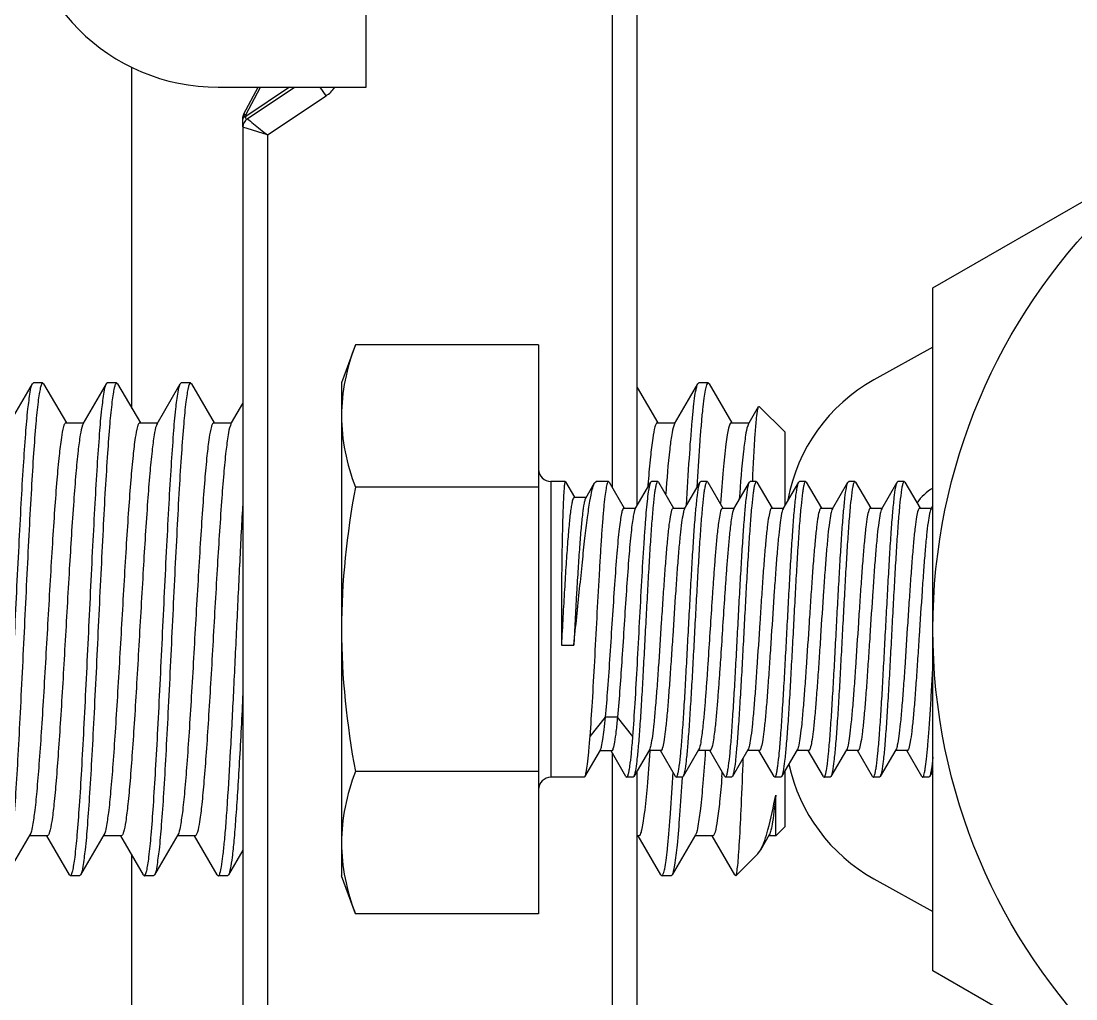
# Model space of a CAD drawing. Extents: x 1382187 to 1725648, y 860327 to 1571294.
# Drawn here: x 1535591.6 to 1535766.6, y 1227791.7 to 1227953.9 of the extents above; entities that cross this region are included whole.
import ezdxf

# ---------------------------------------------------------------- set-up
doc = ezdxf.new("R2010")
doc.units = 0
doc.header["$LTSCALE"] = 1000
doc.header["$MEASUREMENT"] = 0

msp = doc.modelspace()

# ---------------------------------------------------------------- linework, layer by layer
for p, q in [((1535689.75, 1227876.48), (1535689.75, 1227996.12)), ((1535693.84, 1227873.55), (1535693.84, 1227992.04)), ((1535742.91, 1227909.67), (1535841.04, 1227966.33)), ((1535648.87, 1227942.97), (1535648.87, 1227963.41)), ((1535610.02, 1227889.65), (1535610.02, 1227946.28)), ((1535624.33, 1227942.97), (1535648.87, 1227942.97)), ((1535628.57, 1227938.57), (1535630.93, 1227942.97)), ((1535636.18, 1227942.97), (1535628.89, 1227938.11)), ((1535628.89, 1227938.4), (1535631.34, 1227942.97)), ((1535629.15, 1227937.73), (1535637.01, 1227942.97)), ((1535642.23, 1227941.54), (1535641.27, 1227942.97)), ((1535632.51, 1227935.06), (1535642.23, 1227941.54)), ((1535628.57, 1227938.57), (1535628.89, 1227938.4)), ((1535628.42, 1227936.39), (1535628.42, 1227937.99)), ((1535628.42, 1227936.5), (1535628.42, 1227936.83)), ((1535628.68, 1227938.31), (1535628.85, 1227938.38)), ((1535628.89, 1227938.4), (1535628.89, 1227938.11)), ((1535628.42, 1227936.37), (1535628.42, 1227768.35)), ((1535632.51, 1227935.06), (1535628.42, 1227936.37)), ((1535632.51, 1227935.06), (1535632.51, 1227770.98)), ((1535742.91, 1227796.36), (1535742.91, 1227909.67)), ((1535647.08, 1227900.23), (1535644.78, 1227893.9)), ((1535677.49, 1227900.23), (1535647.08, 1227900.23)), ((1535677.49, 1227900.23), (1535677.49, 1227805.8)), ((1535742.91, 1227899.83), (1535733.12, 1227894.41)), ((1535589.65, 1227887.12), (1535593.51, 1227893.77)), ((1535593.51, 1227893.77), (1535593.67, 1227893.9)), ((1535595.2, 1227893.9), (1535593.67, 1227893.9)), ((1535595.2, 1227893.9), (1535593.67, 1227893.9)), ((1535595.2, 1227893.9), (1535595.18, 1227893.9)), ((1535595.36, 1227893.77), (1535595.2, 1227893.9)), ((1535595.36, 1227893.77), (1535599.14, 1227887.28)), ((1535601.92, 1227887.12), (1535605.77, 1227893.77)), ((1535605.77, 1227893.77), (1535605.93, 1227893.9)), ((1535607.47, 1227893.9), (1535605.93, 1227893.9)), ((1535607.47, 1227893.9), (1535605.93, 1227893.9)), ((1535607.47, 1227893.9), (1535607.45, 1227893.9)), ((1535607.63, 1227893.77), (1535607.47, 1227893.9)), ((1535607.63, 1227893.77), (1535611.41, 1227887.28)), ((1535614.18, 1227887.12), (1535618.04, 1227893.77)), ((1535618.04, 1227893.77), (1535618.2, 1227893.9)), ((1535619.74, 1227893.9), (1535618.2, 1227893.9)), ((1535619.74, 1227893.9), (1535618.2, 1227893.9)), ((1535619.74, 1227893.9), (1535619.71, 1227893.9)), ((1535619.9, 1227893.77), (1535619.74, 1227893.9)), ((1535619.9, 1227893.77), (1535623.67, 1227887.28)), ((1535644.78, 1227893.9), (1535644.78, 1227812.13)), ((1535693.84, 1227893.17), (1535697.27, 1227887.28)), ((1535700.05, 1227887.12), (1535703.9, 1227893.77)), ((1535703.9, 1227893.77), (1535704.06, 1227893.9)), ((1535705.6, 1227893.9), (1535704.06, 1227893.9)), ((1535705.6, 1227893.9), (1535704.06, 1227893.9)), ((1535705.6, 1227893.9), (1535705.58, 1227893.9)), ((1535705.76, 1227893.77), (1535705.6, 1227893.9)), ((1535705.76, 1227893.77), (1535709.54, 1227887.28)), ((1535626.55, 1227887.28), (1535628.42, 1227890.52)), ((1535712.41, 1227887.28), (1535713.97, 1227889.98)), ((1535713.97, 1227889.98), (1535714.09, 1227890.02)), ((1535718.38, 1227885.73), (1535714.09, 1227890.02)), ((1535599.04, 1227887.28), (1535602.01, 1227887.28)), ((1535601.92, 1227887.12), (1535601.81, 1227886.88)), ((1535611.31, 1227887.28), (1535614.28, 1227887.28)), ((1535614.18, 1227887.12), (1535614.07, 1227886.87)), ((1535623.58, 1227887.28), (1535626.55, 1227887.28)), ((1535626.45, 1227887.12), (1535626.34, 1227886.86)), ((1535626.45, 1227887.12), (1535626.55, 1227887.28)), ((1535697.17, 1227887.28), (1535700.14, 1227887.28)), ((1535709.44, 1227887.28), (1535712.41, 1227887.28)), ((1535712.31, 1227887.12), (1535712.41, 1227887.28)), ((1535718.38, 1227873.55), (1535718.38, 1227885.73)), ((1535679.53, 1227877.55), (1535679.53, 1227828.48)), ((1535681.92, 1227877.55), (1535679.53, 1227877.55)), ((1535681.92, 1227877.55), (1535679.53, 1227877.55)), ((1535681.95, 1227877.52), (1535681.92, 1227877.55)), ((1535681.95, 1227877.52), (1535683.46, 1227874.93)), ((1535685.3, 1227874.81), (1535686.77, 1227877.32)), ((1535686.77, 1227877.32), (1535687.02, 1227877.55)), ((1535689.07, 1227877.55), (1535687.02, 1227877.55)), ((1535689.07, 1227877.55), (1535687.02, 1227877.55)), ((1535689.19, 1227877.45), (1535689.07, 1227877.55)), ((1535689.19, 1227877.45), (1535691.7, 1227873.13)), ((1535693.53, 1227873.01), (1535696.1, 1227877.45)), ((1535696.1, 1227877.45), (1535696.22, 1227877.55)), ((1535697.25, 1227877.55), (1535696.22, 1227877.55)), ((1535697.25, 1227877.55), (1535696.22, 1227877.55)), ((1535697.37, 1227877.45), (1535697.25, 1227877.55)), ((1535697.37, 1227877.45), (1535699.88, 1227873.13)), ((1535701.71, 1227873.01), (1535704.28, 1227877.45)), ((1535703.79, 1227877.48), (1535703.73, 1227876.55)), ((1535703.79, 1227877.52), (1535703.79, 1227877.48)), ((1535704.28, 1227877.45), (1535704.4, 1227877.55)), ((1535705.42, 1227877.55), (1535704.4, 1227877.55)), ((1535705.42, 1227877.55), (1535704.4, 1227877.55)), ((1535705.54, 1227877.45), (1535705.42, 1227877.55)), ((1535705.54, 1227877.45), (1535708.06, 1227873.13)), ((1535709.88, 1227873.01), (1535712.46, 1227877.45)), ((1535712.46, 1227877.45), (1535712.58, 1227877.55)), ((1535713.6, 1227877.55), (1535712.58, 1227877.55)), ((1535713.6, 1227877.55), (1535712.58, 1227877.55)), ((1535713.01, 1227877.63), (1535713.01, 1227877.68)), ((1535713.72, 1227877.45), (1535713.6, 1227877.55)), ((1535713.72, 1227877.45), (1535716.23, 1227873.13)), ((1535718.06, 1227873.01), (1535720.64, 1227877.45)), ((1535720.64, 1227877.45), (1535720.76, 1227877.55)), ((1535721.78, 1227877.55), (1535720.76, 1227877.55)), ((1535721.78, 1227877.55), (1535720.76, 1227877.55)), ((1535721.9, 1227877.45), (1535721.78, 1227877.55)), ((1535721.9, 1227877.45), (1535724.41, 1227873.13)), ((1535726.24, 1227873.01), (1535728.81, 1227877.45)), ((1535728.81, 1227877.45), (1535728.93, 1227877.55)), ((1535729.96, 1227877.55), (1535728.93, 1227877.55)), ((1535729.96, 1227877.55), (1535728.93, 1227877.55)), ((1535730.08, 1227877.45), (1535729.96, 1227877.55)), ((1535730.08, 1227877.45), (1535732.59, 1227873.13)), ((1535734.42, 1227873.01), (1535736.99, 1227877.45)), ((1535736.99, 1227877.45), (1535737.11, 1227877.55)), ((1535738.13, 1227877.55), (1535737.11, 1227877.55)), ((1535738.13, 1227877.55), (1535737.11, 1227877.55)), ((1535738.25, 1227877.45), (1535738.13, 1227877.55)), ((1535738.25, 1227877.45), (1535740.77, 1227873.13)), ((1535677.49, 1227876.62), (1535647.08, 1227876.62)), ((1535683.39, 1227874.93), (1535685.37, 1227874.93)), ((1535691.63, 1227873.13), (1535693.6, 1227873.13)), ((1535699.81, 1227873.13), (1535701.78, 1227873.13)), ((1535707.98, 1227873.13), (1535709.96, 1227873.13)), ((1535716.16, 1227873.13), (1535718.13, 1227873.13)), ((1535724.34, 1227873.13), (1535726.31, 1227873.13)), ((1535732.52, 1227873.13), (1535734.49, 1227873.13)), ((1535740.69, 1227873.13), (1535742.67, 1227873.13)), ((1535742.59, 1227873.01), (1535742.91, 1227873.55)), ((1535681.27, 1227850.42), (1535683.31, 1227850.42)), ((1535688.53, 1227838.44), (1535685.97, 1227835.24)), ((1535690.57, 1227838.44), (1535688.53, 1227838.44)), ((1535693.12, 1227835.24), (1535690.57, 1227838.44)), ((1535687.68, 1227832.97), (1535685.12, 1227828.57)), ((1535689.57, 1227832.84), (1535687.6, 1227832.84)), ((1535691.96, 1227828.6), (1535689.5, 1227832.84)), ((1535689.75, 1227754.89), (1535689.75, 1227832.4)), ((1535695.86, 1227833.02), (1535693.28, 1227828.59)), ((1535697.76, 1227832.9), (1535695.79, 1227832.9)), ((1535695.95, 1227832.93), (1535695.94, 1227832.79)), ((1535700.19, 1227828.59), (1535697.69, 1227832.9)), ((1535704.04, 1227833.02), (1535701.45, 1227828.59)), ((1535705.94, 1227832.9), (1535703.97, 1227832.9)), ((1535708.37, 1227828.59), (1535705.87, 1227832.9)), ((1535712.22, 1227833.02), (1535709.63, 1227828.59)), ((1535714.12, 1227832.9), (1535712.15, 1227832.9)), ((1535716.55, 1227828.59), (1535714.04, 1227832.9)), ((1535720.4, 1227833.02), (1535717.81, 1227828.59)), ((1535722.29, 1227832.9), (1535720.32, 1227832.9)), ((1535724.73, 1227828.59), (1535722.22, 1227832.9)), ((1535728.57, 1227833.02), (1535725.99, 1227828.59)), ((1535730.47, 1227832.9), (1535728.5, 1227832.9)), ((1535732.9, 1227828.59), (1535730.4, 1227832.9)), ((1535736.75, 1227833.02), (1535734.16, 1227828.59)), ((1535738.65, 1227832.9), (1535736.68, 1227832.9)), ((1535741.08, 1227828.59), (1535738.58, 1227832.9)), ((1535677.49, 1227829.41), (1535647.08, 1227829.41)), ((1535685.02, 1227828.48), (1535679.53, 1227828.48)), ((1535685.02, 1227828.48), (1535679.53, 1227828.48)), ((1535685.12, 1227828.57), (1535685.02, 1227828.48)), ((1535691.96, 1227828.6), (1535692.1, 1227828.48)), ((1535693.16, 1227828.48), (1535692.1, 1227828.48)), ((1535693.16, 1227828.48), (1535692.1, 1227828.48)), ((1535693.28, 1227828.59), (1535693.16, 1227828.48)), ((1535693.84, 1227714), (1535693.84, 1227829.56)), ((1535699.74, 1227828.42), (1535699.75, 1227828.6)), ((1535699.75, 1227828.6), (1535699.79, 1227829.24)), ((1535700.19, 1227828.59), (1535700.31, 1227828.48)), ((1535701.34, 1227828.48), (1535700.31, 1227828.48)), ((1535701.34, 1227828.48), (1535700.31, 1227828.48)), ((1535701.45, 1227828.59), (1535701.34, 1227828.48)), ((1535708.37, 1227828.59), (1535708.49, 1227828.48)), ((1535709.51, 1227828.48), (1535708.49, 1227828.48)), ((1535709.51, 1227828.48), (1535708.49, 1227828.48)), ((1535709.63, 1227828.59), (1535709.51, 1227828.48)), ((1535716.55, 1227828.59), (1535716.67, 1227828.48)), ((1535717.69, 1227828.48), (1535716.67, 1227828.48)), ((1535717.69, 1227828.48), (1535716.67, 1227828.48)), ((1535717.81, 1227828.59), (1535717.69, 1227828.48)), ((1535718.38, 1227820.31), (1535718.38, 1227829.56)), ((1535724.73, 1227828.59), (1535724.82, 1227828.49)), ((1535724.82, 1227828.49), (1535724.84, 1227828.48)), ((1535725.87, 1227828.48), (1535724.84, 1227828.48)), ((1535725.87, 1227828.48), (1535724.84, 1227828.48)), ((1535725.99, 1227828.59), (1535725.87, 1227828.48)), ((1535732.9, 1227828.59), (1535733.02, 1227828.48)), ((1535734.05, 1227828.48), (1535733.02, 1227828.48)), ((1535734.05, 1227828.48), (1535733.02, 1227828.48)), ((1535734.16, 1227828.59), (1535734.05, 1227828.48)), ((1535741.08, 1227828.59), (1535741.2, 1227828.48)), ((1535742.22, 1227828.48), (1535741.2, 1227828.48)), ((1535742.22, 1227828.48), (1535741.2, 1227828.48)), ((1535742.34, 1227828.59), (1535742.22, 1227828.48)), ((1535742.91, 1227829.56), (1535742.34, 1227828.59)), ((1535716.82, 1227818.75), (1535716.82, 1227825.53)), ((1535718.38, 1227820.31), (1535716.82, 1227818.75)), ((1535593.1, 1227818.92), (1535589.23, 1227812.27)), ((1535595.98, 1227818.75), (1535593.01, 1227818.75)), ((1535599.64, 1227812.27), (1535595.88, 1227818.75)), ((1535605.37, 1227818.92), (1535601.5, 1227812.27)), ((1535608.24, 1227818.75), (1535605.27, 1227818.75)), ((1535611.91, 1227812.27), (1535608.15, 1227818.75)), ((1535617.63, 1227818.92), (1535613.76, 1227812.27)), ((1535620.51, 1227818.75), (1535617.54, 1227818.75)), ((1535624.17, 1227812.27), (1535620.41, 1227818.75)), ((1535694.11, 1227818.75), (1535693.84, 1227818.75)), ((1535697.77, 1227812.27), (1535694.01, 1227818.75)), ((1535703.5, 1227818.92), (1535699.63, 1227812.27)), ((1535706.37, 1227818.75), (1535703.4, 1227818.75)), ((1535710.04, 1227812.27), (1535706.28, 1227818.75)), ((1535715.76, 1227818.92), (1535714.28, 1227816.36)), ((1535716.82, 1227818.75), (1535715.67, 1227818.75)), ((1535628.42, 1227816.38), (1535626.03, 1227812.27)), ((1535713.85, 1227815.78), (1535714.28, 1227816.36)), ((1535610.02, 1227759.75), (1535610.02, 1227815.52)), ((1535713.85, 1227815.78), (1535710.2, 1227812.13)), ((1535599.64, 1227812.27), (1535599.8, 1227812.13)), ((1535601.34, 1227812.13), (1535599.8, 1227812.13)), ((1535601.34, 1227812.13), (1535599.8, 1227812.13)), ((1535599.8, 1227812.13), (1535599.82, 1227812.13)), ((1535601.5, 1227812.27), (1535601.34, 1227812.13)), ((1535611.91, 1227812.27), (1535612.07, 1227812.13)), ((1535613.6, 1227812.13), (1535612.07, 1227812.13)), ((1535613.6, 1227812.13), (1535612.07, 1227812.13)), ((1535612.07, 1227812.13), (1535612.09, 1227812.13)), ((1535613.76, 1227812.27), (1535613.6, 1227812.13)), ((1535624.17, 1227812.27), (1535624.33, 1227812.13)), ((1535625.87, 1227812.13), (1535624.33, 1227812.13)), ((1535625.87, 1227812.13), (1535624.33, 1227812.13)), ((1535624.33, 1227812.13), (1535624.36, 1227812.13)), ((1535626.03, 1227812.27), (1535625.87, 1227812.13)), ((1535647.08, 1227805.8), (1535644.78, 1227812.13)), ((1535697.77, 1227812.27), (1535697.93, 1227812.13)), ((1535699.47, 1227812.13), (1535697.93, 1227812.13)), ((1535699.47, 1227812.13), (1535697.93, 1227812.13)), ((1535697.93, 1227812.13), (1535697.95, 1227812.13)), ((1535699.63, 1227812.27), (1535699.47, 1227812.13)), ((1535710.04, 1227812.27), (1535710.2, 1227812.13)), ((1535710.2, 1227812.13), (1535710.22, 1227812.16)), ((1535733.12, 1227811.63), (1535742.91, 1227806.2)), ((1535677.49, 1227805.8), (1535647.08, 1227805.8)), ((1535841.04, 1227739.71), (1535742.91, 1227796.36))]:
    msp.add_line(p, q)
msp.add_circle((1535841.04, 1227853.02), 98.13)
for centre, radius, start, end in [((1535624.33, 1227975.68), 32.71, 180, 270), ((1535639.05, 1227946.3), 5.72, 303.6901, 324.1234), ((1535629.65, 1227937.99), 1.23, 151.8161, 180), ((1535630.06, 1227936.37), 1.64, 123.6901, 180), ((1535629.12, 1227937.51), 0.915, 118.7157, 121.8919), ((1535629.38, 1227936.93), 1.55, 108.7666, 110.2059), ((1535747, 1227869.37), 28.62, 119, 169.6549), ((1535679.53, 1227879.59), 2.04, 180, 270), ((1535689.07, 1227877.48), 0.0698, 90.0331, 100.3601), ((1536005.63, 1227852.26), 311, 175.3422, 175.5016), ((1535697.25, 1227877.48), 0.0698, 90.0373, 100.7759), ((1535705.42, 1227877.48), 0.0699, 90.0386, 100.9047), ((1535713.6, 1227877.48), 0.0698, 90.037, 100.7443), ((1535721.78, 1227877.48), 0.0699, 90.0386, 100.9011), ((1535729.96, 1227877.48), 0.0698, 90.0368, 100.7312), ((1535738.13, 1227877.48), 0.0699, 90.0385, 100.8952), ((1535747, 1227869.37), 8.18, 120.1102, 145.6732), ((1535747, 1227836.66), 28.62, 192.1061, 241), ((1535679.53, 1227826.44), 2.04, 90, 180), ((1535692.1, 1227828.56), 0.0791, 270.0053, 275.8146), ((1535700.31, 1227828.55), 0.0699, 270.0396, 280.9957), ((1535399.02, 1227853.68), 309.89, 355.3494, 355.4873), ((1535708.49, 1227828.55), 0.0699, 270.0406, 281.0887), ((1535716.67, 1227828.55), 0.0699, 270.0397, 281.0086), ((1535733.02, 1227828.55), 0.0699, 270.0397, 281.0109), ((1535741.2, 1227828.55), 0.0699, 270.0399, 281.0259)]:
    msp.add_arc(centre, radius, start, end)
for points in [[(1535628.42, 1227937.99), (1535628.42, 1227938.11), (1535628.53, 1227938.22), (1535628.64, 1227938.28)], [(1535700.05, 1227887.12), (1535699.99, 1227887.02), (1535699.95, 1227886.91), (1535699.91, 1227886.8)], [(1535712.31, 1227887.12), (1535712.26, 1227887.01), (1535712.21, 1227886.9), (1535712.18, 1227886.79)], [(1535647.08, 1227876.62), (1535645.66, 1227868.85), (1535644.78, 1227860.92), (1535644.78, 1227853.02)], [(1535644.78, 1227853.02), (1535644.78, 1227845.11), (1535645.66, 1227837.19), (1535647.08, 1227829.41)]]:
    msp.add_open_spline(points, degree=3)
for points, knots in [([(1535628.48, 1227937.85), (1535628.46, 1227937.83), (1535628.43, 1227937.78), (1535628.42, 1227937.73), (1535628.42, 1227937.7)], [0, 0, 0, 0, 0.519447, 1, 1, 1, 1]), ([(1535628.89, 1227938.11), (1535628.84, 1227938.09), (1535628.69, 1227938.04), (1535628.54, 1227937.95), (1535628.48, 1227937.85)], [0, 0, 0, 0, 0.298151, 1, 1, 1, 1]), ([(1535628.89, 1227938.11), (1535628.86, 1227937.97), (1535628.8, 1227937.63), (1535629.09, 1227937.69), (1535629.15, 1227937.73)], [0, 0, 0, 0, 0.652586, 1, 1, 1, 1]), ([(1535629.15, 1227937.73), (1535629.51, 1227937.5), (1535630.58, 1227936.53), (1535631.73, 1227935.68), (1535632.51, 1227935.06)], [0, 0, 0, 0, 0.301655, 1, 1, 1, 1]), ([(1535647.08, 1227900.23), (1535646.38, 1227898.32), (1535645.22, 1227894.45), (1535644.78, 1227890.41), (1535644.78, 1227888.43)], [0, 0, 0, 0, 0.506411, 1, 1, 1, 1]), ([(1535587.56, 1227812.13), (1535587.65, 1227812.16), (1535587.81, 1227812.49), (1535587.96, 1227813.06), (1535588.14, 1227814.04), (1535588.41, 1227816), (1535588.72, 1227819.29), (1535589.08, 1227824.11), (1535589.44, 1227829.98), (1535589.8, 1227836.68), (1535590.17, 1227843.97), (1535590.65, 1227854.09), (1535591.13, 1227864.11), (1535591.63, 1227873.64), (1535591.99, 1227879.85), (1535592.36, 1227885.08), (1535592.68, 1227889.17), (1535593.07, 1227891.91), (1535593.27, 1227893.35), (1535593.51, 1227893.77)], [0, 0, 0, 0, 0.003609, 0.011254, 0.023203, 0.039414, 0.084098, 0.143785, 0.216348, 0.299182, 0.389306, 0.483467, 0.670283, 0.7562, 0.83292, 0.897683, 0.948173, 0.982621, 1, 1, 1, 1]), ([(1535595.18, 1227893.9), (1535595.09, 1227893.88), (1535594.93, 1227893.55), (1535594.78, 1227892.98), (1535594.6, 1227891.99), (1535594.33, 1227890.03), (1535594.02, 1227886.74), (1535593.66, 1227881.93), (1535593.3, 1227876.06), (1535592.94, 1227869.36), (1535592.57, 1227862.07), (1535592.09, 1227851.94), (1535591.61, 1227841.92), (1535591.11, 1227832.39), (1535590.75, 1227826.18), (1535590.38, 1227820.95), (1535590.06, 1227816.86), (1535589.67, 1227814.13), (1535589.47, 1227812.68), (1535589.23, 1227812.27)], [0, 0, 0, 0, 0.003605, 0.011246, 0.023191, 0.0394, 0.084081, 0.143769, 0.21634, 0.299187, 0.389322, 0.483492, 0.670333, 0.756258, 0.832977, 0.897734, 0.948214, 0.982646, 1, 1, 1, 1]), ([(1535599.82, 1227812.13), (1535599.92, 1227812.16), (1535600.07, 1227812.49), (1535600.23, 1227813.06), (1535600.41, 1227814.04), (1535600.68, 1227816), (1535600.99, 1227819.29), (1535601.35, 1227824.11), (1535601.71, 1227829.98), (1535602.07, 1227836.68), (1535602.43, 1227843.97), (1535602.92, 1227854.1), (1535603.39, 1227864.11), (1535603.89, 1227873.64), (1535604.25, 1227879.85), (1535604.62, 1227885.08), (1535604.95, 1227889.17), (1535605.34, 1227891.91), (1535605.54, 1227893.35), (1535605.77, 1227893.77)], [0, 0, 0, 0, 0.00361, 0.011257, 0.023207, 0.03942, 0.084107, 0.143795, 0.216358, 0.299194, 0.38932, 0.48348, 0.67029, 0.756208, 0.832927, 0.897686, 0.948174, 0.982621, 1, 1, 1, 1]), ([(1535607.45, 1227893.9), (1535607.35, 1227893.88), (1535607.2, 1227893.55), (1535607.04, 1227892.98), (1535606.86, 1227891.99), (1535606.6, 1227890.03), (1535606.28, 1227886.74), (1535605.93, 1227881.92), (1535605.56, 1227876.05), (1535605.2, 1227869.35), (1535604.84, 1227862.06), (1535604.35, 1227851.93), (1535603.88, 1227841.92), (1535603.38, 1227832.38), (1535603.02, 1227826.18), (1535602.65, 1227820.95), (1535602.33, 1227816.86), (1535601.94, 1227814.13), (1535601.74, 1227812.68), (1535601.5, 1227812.27)], [0, 0, 0, 0, 0.003608, 0.011251, 0.0232, 0.039412, 0.0841, 0.143792, 0.216367, 0.299219, 0.389358, 0.48353, 0.670361, 0.756278, 0.832994, 0.897746, 0.94822, 0.982647, 1, 1, 1, 1]), ([(1535612.09, 1227812.13), (1535612.19, 1227812.16), (1535612.34, 1227812.49), (1535612.5, 1227813.06), (1535612.68, 1227814.04), (1535612.94, 1227816), (1535613.26, 1227819.29), (1535613.61, 1227824.11), (1535613.97, 1227829.98), (1535614.34, 1227836.68), (1535614.7, 1227843.97), (1535615.19, 1227854.09), (1535615.66, 1227864.11), (1535616.16, 1227873.64), (1535616.52, 1227879.85), (1535616.89, 1227885.08), (1535617.21, 1227889.17), (1535617.6, 1227891.91), (1535617.8, 1227893.35), (1535618.04, 1227893.77)], [0, 0, 0, 0, 0.00361, 0.011255, 0.023204, 0.039415, 0.084097, 0.143782, 0.216343, 0.299177, 0.389297, 0.483455, 0.670273, 0.756196, 0.832918, 0.89768, 0.94817, 0.98262, 1, 1, 1, 1]), ([(1535619.71, 1227893.9), (1535619.62, 1227893.88), (1535619.47, 1227893.55), (1535619.31, 1227892.98), (1535619.13, 1227891.99), (1535618.86, 1227890.03), (1535618.55, 1227886.74), (1535618.19, 1227881.93), (1535617.83, 1227876.06), (1535617.47, 1227869.36), (1535617.1, 1227862.07), (1535616.62, 1227851.94), (1535616.14, 1227841.92), (1535615.64, 1227832.38), (1535615.29, 1227826.18), (1535614.92, 1227820.95), (1535614.59, 1227816.86), (1535614.2, 1227814.13), (1535614, 1227812.68), (1535613.76, 1227812.27)], [0, 0, 0, 0, 0.003605, 0.011246, 0.023192, 0.039401, 0.084083, 0.143772, 0.216343, 0.299189, 0.389323, 0.483494, 0.670333, 0.756261, 0.832983, 0.897738, 0.948215, 0.982645, 1, 1, 1, 1]), ([(1535702.03, 1227873.65), (1535702.17, 1227876.25), (1535702.45, 1227880.9), (1535702.84, 1227886.35), (1535703.17, 1227889.79), (1535703.39, 1227891.62), (1535703.62, 1227892.88), (1535703.78, 1227893.55), (1535703.9, 1227893.77)], [0, 0, 0, 0, 0.385911, 0.691592, 0.808742, 0.899832, 0.963715, 1, 1, 1, 1]), ([(1535705.58, 1227893.9), (1535705.45, 1227893.87), (1535705.28, 1227893.38), (1535705.09, 1227892.59), (1535704.88, 1227891.18), (1535704.66, 1227889.32), (1535704.44, 1227886.97), (1535704.13, 1227882.99), (1535703.92, 1227879.79), (1535703.79, 1227877.52)], [0, 0, 0, 0, 0.023672, 0.077003, 0.161165, 0.275446, 0.418458, 0.588412, 1, 1, 1, 1]), ([(1535713.01, 1227877.68), (1535713.13, 1227880.3), (1535713.28, 1227883.78), (1535713.6, 1227887.75), (1535713.75, 1227889.11), (1535713.86, 1227889.6)], [0, 0, 0, 0, 0.658368, 0.872259, 1, 1, 1, 1]), ([(1535713.86, 1227889.6), (1535713.87, 1227889.65), (1535713.9, 1227889.77), (1535713.93, 1227889.9), (1535713.97, 1227889.98)], [0, 0, 0, 0, 0.32729, 1, 1, 1, 1]), ([(1535644.78, 1227888.43), (1535644.78, 1227886.44), (1535645.22, 1227882.41), (1535646.38, 1227878.54), (1535647.08, 1227876.62)], [0, 0, 0, 0, 0.493589, 1, 1, 1, 1]), ([(1535599.04, 1227887.28), (1535598.96, 1227887.28), (1535598.78, 1227887.04), (1535598.54, 1227886.25), (1535598.22, 1227884.44), (1535597.88, 1227881.52), (1535597.52, 1227877.53), (1535597.16, 1227872.68), (1535596.8, 1227867.11), (1535596.44, 1227861.04), (1535595.95, 1227852.57), (1535595.48, 1227844.17), (1535594.98, 1227836.15), (1535594.62, 1227830.9), (1535594.25, 1227826.46), (1535593.92, 1227822.95), (1535593.55, 1227820.56), (1535593.32, 1227819.29), (1535593.1, 1227818.92)], [0, 0, 0, 0, 0.003516, 0.010771, 0.037949, 0.081609, 0.140308, 0.211978, 0.294061, 0.383613, 0.477416, 0.664254, 0.750571, 0.827952, 0.893624, 0.945254, 0.981055, 1, 1, 1, 1]), ([(1535601.81, 1227886.88), (1535601.62, 1227886.38), (1535601.37, 1227884.95), (1535601.02, 1227882.3), (1535600.68, 1227878.62), (1535600.17, 1227872.1), (1535599.59, 1227862.58), (1535599.02, 1227852.51), (1535598.54, 1227844.2), (1535598.18, 1227838.28), (1535597.82, 1227832.87), (1535597.47, 1227828.17), (1535597.12, 1227824.32), (1535596.79, 1227821.49), (1535596.47, 1227819.75), (1535596.23, 1227818.98), (1535596.06, 1227818.75), (1535595.98, 1227818.75)], [0, 0, 0, 0, 0.023381, 0.062907, 0.11737, 0.184933, 0.349689, 0.534588, 0.626663, 0.714217, 0.794218, 0.863901, 0.920868, 0.963188, 0.98952, 0.996561, 1, 1, 1, 1]), ([(1535611.31, 1227887.28), (1535611.23, 1227887.28), (1535611.05, 1227887.04), (1535610.81, 1227886.25), (1535610.48, 1227884.44), (1535610.15, 1227881.52), (1535609.79, 1227877.53), (1535609.43, 1227872.68), (1535609.07, 1227867.11), (1535608.7, 1227861.04), (1535608.22, 1227852.57), (1535607.74, 1227844.17), (1535607.24, 1227836.15), (1535606.88, 1227830.9), (1535606.52, 1227826.46), (1535606.19, 1227822.95), (1535605.81, 1227820.56), (1535605.59, 1227819.29), (1535605.37, 1227818.92)], [0, 0, 0, 0, 0.003516, 0.010771, 0.037949, 0.081609, 0.140308, 0.211978, 0.294061, 0.383613, 0.477416, 0.664254, 0.750572, 0.827952, 0.893624, 0.945254, 0.981055, 1, 1, 1, 1]), ([(1535614.07, 1227886.87), (1535613.89, 1227886.37), (1535613.64, 1227884.93), (1535613.29, 1227882.28), (1535612.94, 1227878.59), (1535612.44, 1227872.06), (1535611.85, 1227862.55), (1535611.28, 1227852.48), (1535610.8, 1227844.17), (1535610.45, 1227838.26), (1535610.09, 1227832.86), (1535609.74, 1227828.16), (1535609.38, 1227824.31), (1535609.06, 1227821.49), (1535608.74, 1227819.74), (1535608.5, 1227818.98), (1535608.32, 1227818.75), (1535608.24, 1227818.75)], [0, 0, 0, 0, 0.023519, 0.06316, 0.117709, 0.18533, 0.350118, 0.534956, 0.626978, 0.714471, 0.794408, 0.86403, 0.920944, 0.963223, 0.989529, 0.996563, 1, 1, 1, 1]), ([(1535623.58, 1227887.28), (1535623.5, 1227887.28), (1535623.32, 1227887.04), (1535623.07, 1227886.25), (1535622.75, 1227884.44), (1535622.41, 1227881.52), (1535622.05, 1227877.53), (1535621.7, 1227872.68), (1535621.33, 1227867.11), (1535620.97, 1227861.04), (1535620.48, 1227852.57), (1535620.01, 1227844.17), (1535619.51, 1227836.15), (1535619.15, 1227830.9), (1535618.79, 1227826.46), (1535618.45, 1227822.95), (1535618.08, 1227820.56), (1535617.85, 1227819.29), (1535617.63, 1227818.92)], [0, 0, 0, 0, 0.003516, 0.010771, 0.037949, 0.081609, 0.140308, 0.211978, 0.294061, 0.383613, 0.477416, 0.664254, 0.750572, 0.827952, 0.893624, 0.945254, 0.981055, 1, 1, 1, 1]), ([(1535626.34, 1227886.86), (1535626.15, 1227886.35), (1535625.9, 1227884.92), (1535625.55, 1227882.25), (1535625.21, 1227878.56), (1535624.7, 1227872.03), (1535624.11, 1227862.52), (1535623.55, 1227852.45), (1535623.07, 1227844.15), (1535622.71, 1227838.24), (1535622.35, 1227832.84), (1535622, 1227828.15), (1535621.65, 1227824.3), (1535621.32, 1227821.48), (1535621, 1227819.74), (1535620.76, 1227818.98), (1535620.59, 1227818.75), (1535620.51, 1227818.75)], [0, 0, 0, 0, 0.023657, 0.063412, 0.118049, 0.185727, 0.350546, 0.535324, 0.627293, 0.714724, 0.794598, 0.864159, 0.92102, 0.963257, 0.989538, 0.996565, 1, 1, 1, 1]), ([(1535697.17, 1227887.28), (1535697.09, 1227887.28), (1535696.91, 1227887.03), (1535696.66, 1227886.22), (1535696.33, 1227884.35), (1535695.99, 1227881.33), (1535695.78, 1227878.9), (1535695.66, 1227877.52)], [0, 0, 0, 0, 0.024869, 0.076568, 0.270487, 0.581865, 1, 1, 1, 1]), ([(1535699.91, 1227886.8), (1535699.75, 1227886.33), (1535699.51, 1227885.02), (1535699.01, 1227881.25), (1535698.76, 1227877.96), (1535698.57, 1227875.49)], [0, 0, 0, 0, 0.132644, 0.347693, 1, 1, 1, 1]), ([(1535709.44, 1227887.28), (1535709.33, 1227887.28), (1535709.12, 1227886.91), (1535708.96, 1227886.27), (1535708.73, 1227885.14), (1535708.42, 1227882.86), (1535708.04, 1227879.05), (1535707.79, 1227875.76), (1535707.65, 1227873.89)], [0, 0, 0, 0, 0.023282, 0.075204, 0.158212, 0.271837, 0.585296, 1, 1, 1, 1]), ([(1535712.18, 1227886.79), (1535712, 1227886.28), (1535711.76, 1227884.88), (1535711.24, 1227880.84), (1535710.97, 1227877.29), (1535710.77, 1227874.63)], [0, 0, 0, 0, 0.131654, 0.346807, 1, 1, 1, 1]), ([(1535681.91, 1227877.55), (1535681.86, 1227877.53), (1535681.83, 1227877.28), (1535681.75, 1227876.91), (1535681.7, 1227876.2), (1535681.63, 1227875.29), (1535681.58, 1227874.11), (1535681.52, 1227872.71), (1535681.47, 1227871.1), (1535681.41, 1227868.57), (1535681.34, 1227865.02), (1535681.28, 1227860.42), (1535681.25, 1227855.49), (1535681.26, 1227852.12), (1535681.27, 1227850.42)], [0, 0, 0, 0, 0.006277, 0.021923, 0.047061, 0.081471, 0.124793, 0.17657, 0.236243, 0.303168, 0.455809, 0.627887, 0.811933, 1, 1, 1, 1]), ([(1535681.92, 1227877.55), (1535681.92, 1227877.55), (1535681.91, 1227877.55), (1535681.91, 1227877.55), (1535681.91, 1227877.55), (1535681.89, 1227877.54), (1535681.94, 1227877.55), (1535681.92, 1227877.55)], [0, 0, 0, 0, 0.495092, 1, 1, 1, 1.000857, 1.000857, 1.000857, 1.000857]), ([(1535683.31, 1227850.42), (1535683.66, 1227853.53), (1535684.13, 1227858.11), (1535684.73, 1227864.02), (1535685.15, 1227867.95), (1535685.56, 1227871.33), (1535685.94, 1227874.04), (1535686.31, 1227875.96), (1535686.57, 1227876.99), (1535686.77, 1227877.32)], [0, 0, 0, 0, 0.346094, 0.50857, 0.65594, 0.782806, 0.884568, 0.957661, 1, 1, 1, 1]), ([(1535689.06, 1227877.55), (1535689.02, 1227877.54), (1535688.93, 1227877.43), (1535688.79, 1227877.06), (1535688.63, 1227876.24), (1535688.45, 1227874.91), (1535688.27, 1227873.08), (1535688.08, 1227870.83), (1535687.89, 1227868.18), (1535687.7, 1227865.19), (1535687.44, 1227860.75), (1535687.12, 1227854.9), (1535686.75, 1227847.88), (1535686.39, 1227841.31), (1535686.12, 1227837.15), (1535685.97, 1227835.24)], [0, 0, 0, 0, 0.003023, 0.008655, 0.02883, 0.060884, 0.10423, 0.157961, 0.220923, 0.291749, 0.368894, 0.535298, 0.705669, 0.865188, 1, 1, 1, 1]), ([(1535693.12, 1227835.24), (1535693.26, 1227837.07), (1535693.53, 1227841.07), (1535693.88, 1227847.39), (1535694.24, 1227854.17), (1535694.6, 1227860.85), (1535694.9, 1227866.11), (1535695.16, 1227869.87), (1535695.34, 1227872.21), (1535695.52, 1227874.15), (1535695.7, 1227875.67), (1535695.88, 1227876.72), (1535696, 1227877.27), (1535696.1, 1227877.45)], [0, 0, 0, 0, 0.130118, 0.283774, 0.448524, 0.611007, 0.75805, 0.821983, 0.877746, 0.924216, 0.960473, 0.985838, 1, 1, 1, 1]), ([(1535697.23, 1227877.55), (1535697.17, 1227877.54), (1535697.07, 1227877.35), (1535696.97, 1227877), (1535696.84, 1227876.42), (1535696.67, 1227875.25), (1535696.46, 1227873.29), (1535696.22, 1227870.42), (1535695.98, 1227866.92), (1535695.74, 1227862.92), (1535695.5, 1227858.56), (1535695.25, 1227854), (1535695.01, 1227849.41), (1535694.77, 1227844.95), (1535694.53, 1227840.78), (1535694.29, 1227837.04), (1535694.05, 1227833.89), (1535693.81, 1227831.42), (1535693.61, 1227829.83), (1535693.43, 1227828.98), (1535693.34, 1227828.69), (1535693.28, 1227828.59)], [0, 0, 0, 0, 0.003704, 0.011323, 0.023191, 0.03929, 0.083673, 0.142993, 0.215158, 0.297591, 0.387338, 0.481186, 0.575764, 0.667671, 0.753614, 0.830513, 0.895616, 0.946611, 0.98173, 0.992985, 1, 1, 1, 1]), ([(1535700.33, 1227828.49), (1535700.38, 1227828.5), (1535700.49, 1227828.69), (1535700.59, 1227829.03), (1535700.72, 1227829.62), (1535700.89, 1227830.78), (1535701.1, 1227832.74), (1535701.34, 1227835.62), (1535701.58, 1227839.12), (1535701.82, 1227843.12), (1535702.06, 1227847.47), (1535702.3, 1227852.03), (1535702.55, 1227856.62), (1535702.79, 1227861.08), (1535703.03, 1227865.26), (1535703.27, 1227868.99), (1535703.51, 1227872.14), (1535703.75, 1227874.61), (1535703.95, 1227876.2), (1535704.13, 1227877.06), (1535704.22, 1227877.35), (1535704.28, 1227877.45)], [0, 0, 0, 0, 0.003711, 0.011336, 0.02321, 0.039312, 0.083698, 0.143015, 0.215173, 0.297594, 0.387327, 0.481159, 0.575721, 0.667617, 0.753551, 0.830448, 0.895556, 0.946563, 0.981704, 0.992971, 1, 1, 1, 1]), ([(1535705.41, 1227877.55), (1535705.35, 1227877.54), (1535705.24, 1227877.35), (1535705.14, 1227877), (1535705.02, 1227876.42), (1535704.85, 1227875.25), (1535704.64, 1227873.29), (1535704.4, 1227870.42), (1535704.16, 1227866.92), (1535703.92, 1227862.91), (1535703.68, 1227858.56), (1535703.43, 1227854), (1535703.19, 1227849.41), (1535702.95, 1227844.95), (1535702.7, 1227840.77), (1535702.46, 1227837.04), (1535702.23, 1227833.89), (1535701.99, 1227831.42), (1535701.79, 1227829.83), (1535701.6, 1227828.98), (1535701.51, 1227828.69), (1535701.45, 1227828.59)], [0, 0, 0, 0, 0.003708, 0.011332, 0.023206, 0.03931, 0.083702, 0.143027, 0.215196, 0.297632, 0.387379, 0.481219, 0.575788, 0.66769, 0.753628, 0.830521, 0.895618, 0.946611, 0.98173, 0.992985, 1, 1, 1, 1]), ([(1535708.5, 1227828.49), (1535708.56, 1227828.5), (1535708.67, 1227828.69), (1535708.77, 1227829.03), (1535708.89, 1227829.62), (1535709.07, 1227830.78), (1535709.28, 1227832.74), (1535709.52, 1227835.62), (1535709.75, 1227839.12), (1535710, 1227843.12), (1535710.24, 1227847.48), (1535710.48, 1227852.03), (1535710.72, 1227856.62), (1535710.97, 1227861.08), (1535711.21, 1227865.26), (1535711.45, 1227868.99), (1535711.69, 1227872.14), (1535711.92, 1227874.61), (1535712.13, 1227876.2), (1535712.31, 1227877.06), (1535712.4, 1227877.35), (1535712.46, 1227877.45)], [0, 0, 0, 0, 0.003714, 0.011343, 0.023221, 0.039327, 0.08372, 0.14304, 0.215198, 0.297619, 0.387351, 0.481178, 0.575732, 0.667622, 0.753555, 0.83045, 0.895556, 0.946562, 0.981703, 0.992971, 1, 1, 1, 1]), ([(1535713.59, 1227877.55), (1535713.53, 1227877.54), (1535713.42, 1227877.35), (1535713.32, 1227877), (1535713.2, 1227876.42), (1535713.02, 1227875.25), (1535712.81, 1227873.29), (1535712.58, 1227870.42), (1535712.34, 1227866.92), (1535712.1, 1227862.92), (1535711.85, 1227858.56), (1535711.61, 1227854), (1535711.37, 1227849.41), (1535711.12, 1227844.95), (1535710.88, 1227840.78), (1535710.64, 1227837.04), (1535710.4, 1227833.89), (1535710.17, 1227831.42), (1535709.97, 1227829.83), (1535709.78, 1227828.98), (1535709.69, 1227828.69), (1535709.63, 1227828.59)], [0, 0, 0, 0, 0.003703, 0.011321, 0.023188, 0.039286, 0.083667, 0.142986, 0.21515, 0.297581, 0.387329, 0.481177, 0.575755, 0.667664, 0.753609, 0.83051, 0.895615, 0.94661, 0.98173, 0.992984, 1, 1, 1, 1]), ([(1535716.68, 1227828.49), (1535716.74, 1227828.5), (1535716.85, 1227828.69), (1535716.95, 1227829.03), (1535717.07, 1227829.62), (1535717.25, 1227830.78), (1535717.46, 1227832.74), (1535717.69, 1227835.62), (1535717.93, 1227839.12), (1535718.17, 1227843.12), (1535718.42, 1227847.47), (1535718.66, 1227852.03), (1535718.9, 1227856.62), (1535719.14, 1227861.08), (1535719.39, 1227865.26), (1535719.63, 1227868.99), (1535719.86, 1227872.14), (1535720.1, 1227874.61), (1535720.3, 1227876.2), (1535720.49, 1227877.06), (1535720.58, 1227877.35), (1535720.64, 1227877.45)], [0, 0, 0, 0, 0.003711, 0.011337, 0.023212, 0.039314, 0.0837, 0.143018, 0.215176, 0.297599, 0.387332, 0.481164, 0.575726, 0.667621, 0.753554, 0.830449, 0.895556, 0.946563, 0.981704, 0.992971, 1, 1, 1, 1]), ([(1535721.77, 1227877.55), (1535721.71, 1227877.54), (1535721.6, 1227877.35), (1535721.5, 1227877), (1535721.38, 1227876.42), (1535721.2, 1227875.25), (1535720.99, 1227873.29), (1535720.75, 1227870.42), (1535720.51, 1227866.92), (1535720.27, 1227862.91), (1535720.03, 1227858.56), (1535719.79, 1227854), (1535719.54, 1227849.41), (1535719.3, 1227844.95), (1535719.06, 1227840.77), (1535718.82, 1227837.04), (1535718.58, 1227833.89), (1535718.34, 1227831.42), (1535718.14, 1227829.83), (1535717.96, 1227828.98), (1535717.87, 1227828.69), (1535717.81, 1227828.59)], [0, 0, 0, 0, 0.003708, 0.011332, 0.023206, 0.039309, 0.083701, 0.143026, 0.215196, 0.297631, 0.387378, 0.481219, 0.575788, 0.66769, 0.753628, 0.830521, 0.895618, 0.94661, 0.98173, 0.992985, 1, 1, 1, 1]), ([(1535724.84, 1227828.48), (1535724.9, 1227828.48), (1535725.02, 1227828.66), (1535725.11, 1227828.99), (1535725.24, 1227829.55), (1535725.41, 1227830.7), (1535725.62, 1227832.64), (1535725.86, 1227835.49), (1535726.1, 1227838.98), (1535726.34, 1227842.98), (1535726.59, 1227847.34), (1535726.83, 1227851.91), (1535727.07, 1227856.51), (1535727.32, 1227860.99), (1535727.56, 1227865.19), (1535727.8, 1227868.94), (1535728.04, 1227872.11), (1535728.28, 1227874.6), (1535728.48, 1227876.2), (1535728.66, 1227877.05), (1535728.76, 1227877.35), (1535728.81, 1227877.45)], [0, 0, 0, 0, 0.003386, 0.010605, 0.022094, 0.037845, 0.081651, 0.140562, 0.21249, 0.294853, 0.384679, 0.47873, 0.573605, 0.66588, 0.752224, 0.829521, 0.894986, 0.946281, 0.981617, 0.992941, 1, 1, 1, 1]), ([(1535729.94, 1227877.55), (1535729.88, 1227877.54), (1535729.78, 1227877.35), (1535729.68, 1227877), (1535729.55, 1227876.42), (1535729.38, 1227875.25), (1535729.17, 1227873.29), (1535728.93, 1227870.42), (1535728.69, 1227866.92), (1535728.45, 1227862.92), (1535728.21, 1227858.56), (1535727.96, 1227854), (1535727.72, 1227849.41), (1535727.48, 1227844.95), (1535727.24, 1227840.78), (1535727, 1227837.04), (1535726.76, 1227833.89), (1535726.52, 1227831.42), (1535726.32, 1227829.83), (1535726.14, 1227828.98), (1535726.05, 1227828.69), (1535725.99, 1227828.59)], [0, 0, 0, 0, 0.003703, 0.01132, 0.023187, 0.039284, 0.083664, 0.142983, 0.215146, 0.297577, 0.387325, 0.481173, 0.575752, 0.667661, 0.753607, 0.830509, 0.895614, 0.946609, 0.98173, 0.992984, 1, 1, 1, 1]), ([(1535733.04, 1227828.49), (1535733.1, 1227828.5), (1535733.2, 1227828.69), (1535733.3, 1227829.03), (1535733.43, 1227829.62), (1535733.6, 1227830.78), (1535733.81, 1227832.74), (1535734.05, 1227835.62), (1535734.29, 1227839.12), (1535734.53, 1227843.12), (1535734.77, 1227847.47), (1535735.01, 1227852.03), (1535735.26, 1227856.62), (1535735.5, 1227861.08), (1535735.74, 1227865.26), (1535735.98, 1227868.99), (1535736.22, 1227872.14), (1535736.46, 1227874.61), (1535736.66, 1227876.2), (1535736.84, 1227877.06), (1535736.93, 1227877.35), (1535736.99, 1227877.45)], [0, 0, 0, 0, 0.003711, 0.011337, 0.023212, 0.039315, 0.083701, 0.143019, 0.215177, 0.2976, 0.387333, 0.481165, 0.575727, 0.667621, 0.753554, 0.830449, 0.895556, 0.946563, 0.981704, 0.992971, 1, 1, 1, 1]), ([(1535738.12, 1227877.55), (1535738.06, 1227877.54), (1535737.96, 1227877.35), (1535737.85, 1227877), (1535737.73, 1227876.42), (1535737.56, 1227875.25), (1535737.35, 1227873.29), (1535737.11, 1227870.42), (1535736.87, 1227866.92), (1535736.63, 1227862.91), (1535736.39, 1227858.56), (1535736.14, 1227854), (1535735.9, 1227849.41), (1535735.66, 1227844.95), (1535735.41, 1227840.77), (1535735.17, 1227837.04), (1535734.94, 1227833.89), (1535734.7, 1227831.42), (1535734.5, 1227829.83), (1535734.31, 1227828.98), (1535734.22, 1227828.69), (1535734.16, 1227828.59)], [0, 0, 0, 0, 0.003708, 0.011331, 0.023205, 0.039308, 0.083699, 0.143025, 0.215195, 0.297631, 0.387378, 0.481219, 0.575789, 0.667691, 0.753629, 0.830521, 0.895618, 0.946611, 0.981731, 0.992985, 1, 1, 1, 1]), ([(1535683.39, 1227874.93), (1535683.33, 1227874.93), (1535683.19, 1227874.73), (1535683.09, 1227874.37), (1535682.95, 1227873.75), (1535682.76, 1227872.5), (1535682.53, 1227870.41), (1535682.28, 1227867.36), (1535682.02, 1227863.68), (1535681.77, 1227859.52), (1535681.52, 1227855.05), (1535681.35, 1227851.98), (1535681.27, 1227850.42)], [0, 0, 0, 0, 0.007534, 0.023454, 0.048663, 0.083048, 0.177833, 0.303692, 0.455223, 0.626216, 0.810017, 1, 1, 1, 1]), ([(1535685.3, 1227874.81), (1535685.24, 1227874.71), (1535685.14, 1227874.42), (1535684.95, 1227873.57), (1535684.74, 1227872), (1535684.5, 1227869.6), (1535684.26, 1227866.55), (1535684.02, 1227862.98), (1535683.69, 1227857.54), (1535683.47, 1227853.31), (1535683.31, 1227850.42)], [0, 0, 0, 0, 0.014497, 0.037247, 0.107063, 0.207049, 0.333333, 0.481179, 0.645288, 1, 1, 1, 1]), ([(1535624.36, 1227812.13), (1535624.51, 1227812.17), (1535624.69, 1227812.81), (1535624.92, 1227813.8), (1535625.15, 1227815.62), (1535625.4, 1227817.98), (1535625.65, 1227820.96), (1535626, 1227825.96), (1535626.43, 1227833.24), (1535626.92, 1227842.85), (1535627.41, 1227853.14), (1535627.9, 1227863.43), (1535628.24, 1227870.2), (1535628.42, 1227873.47)], [0, 0, 0, 0, 0.007805, 0.026033, 0.05491, 0.094055, 0.142842, 0.200464, 0.338231, 0.498126, 0.669393, 0.840521, 1, 1, 1, 1]), ([(1535691.63, 1227873.13), (1535691.53, 1227873.13), (1535691.36, 1227872.75), (1535691.21, 1227872.14), (1535691.02, 1227871.02), (1535690.84, 1227869.56), (1535690.64, 1227867.71), (1535690.38, 1227864.65), (1535690.06, 1227860.27), (1535689.69, 1227854.63), (1535689.32, 1227848.85), (1535688.95, 1227843.44), (1535688.68, 1227840.01), (1535688.53, 1227838.44)], [0, 0, 0, 0, 0.008447, 0.028211, 0.059849, 0.102845, 0.156318, 0.219121, 0.36706, 0.533759, 0.704628, 0.864703, 1, 1, 1, 1]), ([(1535693.53, 1227873.01), (1535693.44, 1227872.85), (1535693.3, 1227872.37), (1535693.13, 1227871.46), (1535692.95, 1227870.19), (1535692.69, 1227867.83), (1535692.39, 1227864.21), (1535692.03, 1227859.26), (1535691.68, 1227853.81), (1535691.23, 1227846.82), (1535690.88, 1227841.68), (1535690.57, 1227838.44)], [0, 0, 0, 0, 0.015824, 0.042527, 0.079816, 0.127025, 0.247356, 0.394063, 0.555499, 0.718817, 1, 1, 1, 1]), ([(1535699.81, 1227873.13), (1535699.76, 1227873.13), (1535699.64, 1227873), (1535699.47, 1227872.53), (1535699.26, 1227871.49), (1535699.03, 1227869.78), (1535698.8, 1227867.46), (1535698.56, 1227864.63), (1535698.32, 1227861.38), (1535698.08, 1227857.84), (1535697.75, 1227852.89), (1535697.44, 1227847.97), (1535697.11, 1227843.27), (1535696.87, 1227840.18), (1535696.63, 1227837.55), (1535696.4, 1227835.47), (1535696.16, 1227834.03), (1535696, 1227833.26), (1535695.86, 1227833.02)], [0, 0, 0, 0, 0.003779, 0.011114, 0.038197, 0.081557, 0.139812, 0.210943, 0.29244, 0.38141, 0.474689, 0.66085, 0.747103, 0.824649, 0.89074, 0.943055, 0.979813, 1, 1, 1, 1]), ([(1535701.71, 1227873.01), (1535701.57, 1227872.77), (1535701.41, 1227872), (1535701.17, 1227870.56), (1535700.94, 1227868.48), (1535700.7, 1227865.85), (1535700.46, 1227862.76), (1535700.13, 1227858.06), (1535699.82, 1227853.14), (1535699.49, 1227848.19), (1535699.25, 1227844.65), (1535699.01, 1227841.4), (1535698.77, 1227838.57), (1535698.53, 1227836.26), (1535698.31, 1227834.55), (1535698.1, 1227833.5), (1535697.93, 1227833.03), (1535697.81, 1227832.9), (1535697.76, 1227832.9)], [0, 0, 0, 0, 0.020221, 0.057009, 0.109346, 0.175452, 0.253005, 0.33926, 0.525406, 0.618671, 0.707626, 0.789106, 0.860222, 0.918463, 0.961813, 0.988889, 0.996221, 1, 1, 1, 1]), ([(1535707.98, 1227873.13), (1535707.69, 1227872.84), (1535707.51, 1227871.95), (1535707.35, 1227870.73), (1535707.17, 1227869.47), (1535707.01, 1227867.8), (1535706.82, 1227865.7), (1535706.63, 1227863.18), (1535706.45, 1227860.67), (1535706.22, 1227857.31), (1535705.95, 1227853.11), (1535705.67, 1227848.91), (1535705.45, 1227845.55), (1535705.27, 1227843.03), (1535705.07, 1227840.51), (1535704.89, 1227838.42), (1535704.72, 1227836.74), (1535704.57, 1227835.49), (1535704.38, 1227834.24), (1535704.23, 1227833.4), (1535704.04, 1227833.02)], [0, 0, 0, 0, 0.030768, 0.062218, 0.093344, 0.124643, 0.187198, 0.249714, 0.31225, 0.374778, 0.499837, 0.624896, 0.687425, 0.749956, 0.812483, 0.875017, 0.906295, 0.937525, 0.968815, 1, 1, 1, 1]), ([(1535709.88, 1227873.01), (1535709.7, 1227872.63), (1535709.54, 1227871.79), (1535709.36, 1227870.55), (1535709.2, 1227869.29), (1535709.04, 1227867.62), (1535708.85, 1227865.52), (1535708.66, 1227863), (1535708.48, 1227860.49), (1535708.25, 1227857.13), (1535707.98, 1227852.93), (1535707.71, 1227848.73), (1535707.48, 1227845.37), (1535707.3, 1227842.85), (1535707.1, 1227840.33), (1535706.91, 1227838.24), (1535706.75, 1227836.56), (1535706.57, 1227835.3), (1535706.42, 1227834.09), (1535706.23, 1227833.2), (1535705.94, 1227832.9)], [0, 0, 0, 0, 0.031186, 0.062475, 0.093704, 0.124983, 0.187517, 0.250043, 0.312574, 0.375103, 0.500161, 0.62522, 0.687747, 0.750283, 0.812799, 0.875353, 0.906651, 0.937778, 0.969229, 1, 1, 1, 1]), ([(1535716.16, 1227873.13), (1535716.11, 1227873.13), (1535715.99, 1227873), (1535715.83, 1227872.53), (1535715.61, 1227871.49), (1535715.39, 1227869.78), (1535715.15, 1227867.46), (1535714.91, 1227864.63), (1535714.67, 1227861.38), (1535714.43, 1227857.84), (1535714.11, 1227852.89), (1535713.79, 1227847.97), (1535713.46, 1227843.27), (1535713.22, 1227840.18), (1535712.98, 1227837.55), (1535712.76, 1227835.47), (1535712.52, 1227834.03), (1535712.35, 1227833.26), (1535712.22, 1227833.02)], [0, 0, 0, 0, 0.003779, 0.011113, 0.038196, 0.081556, 0.139811, 0.210942, 0.292439, 0.38141, 0.474689, 0.66085, 0.747103, 0.824649, 0.89074, 0.943055, 0.979813, 1, 1, 1, 1]), ([(1535718.06, 1227873.01), (1535717.92, 1227872.77), (1535717.76, 1227872), (1535717.52, 1227870.56), (1535717.3, 1227868.48), (1535717.06, 1227865.85), (1535716.82, 1227862.76), (1535716.49, 1227858.06), (1535716.17, 1227853.14), (1535715.85, 1227848.19), (1535715.61, 1227844.65), (1535715.37, 1227841.4), (1535715.13, 1227838.57), (1535714.89, 1227836.26), (1535714.67, 1227834.55), (1535714.45, 1227833.5), (1535714.29, 1227833.03), (1535714.17, 1227832.9), (1535714.12, 1227832.9)], [0, 0, 0, 0, 0.020221, 0.057009, 0.109346, 0.175452, 0.253005, 0.33926, 0.525406, 0.618671, 0.707625, 0.789106, 0.860221, 0.918463, 0.961812, 0.988889, 0.996221, 1, 1, 1, 1]), ([(1535724.34, 1227873.13), (1535724.29, 1227873.13), (1535724.17, 1227873), (1535724, 1227872.53), (1535723.79, 1227871.49), (1535723.57, 1227869.78), (1535723.33, 1227867.46), (1535723.09, 1227864.63), (1535722.85, 1227861.38), (1535722.61, 1227857.84), (1535722.29, 1227852.89), (1535721.97, 1227847.97), (1535721.64, 1227843.27), (1535721.4, 1227840.18), (1535721.16, 1227837.55), (1535720.93, 1227835.47), (1535720.69, 1227834.03), (1535720.53, 1227833.26), (1535720.4, 1227833.02)], [0, 0, 0, 0, 0.003779, 0.011113, 0.038196, 0.081555, 0.139809, 0.210939, 0.292435, 0.381405, 0.474683, 0.660843, 0.747096, 0.824643, 0.890735, 0.943051, 0.979811, 1, 1, 1, 1]), ([(1535726.24, 1227873.01), (1535726.1, 1227872.77), (1535725.94, 1227872), (1535725.7, 1227870.56), (1535725.47, 1227868.48), (1535725.23, 1227865.85), (1535724.99, 1227862.76), (1535724.66, 1227858.06), (1535724.35, 1227853.14), (1535724.03, 1227848.19), (1535723.78, 1227844.65), (1535723.54, 1227841.4), (1535723.31, 1227838.57), (1535723.07, 1227836.26), (1535722.84, 1227834.55), (1535722.63, 1227833.5), (1535722.46, 1227833.03), (1535722.35, 1227832.9), (1535722.29, 1227832.9)], [0, 0, 0, 0, 0.020221, 0.057008, 0.109345, 0.17545, 0.253003, 0.339257, 0.525401, 0.618666, 0.70762, 0.789101, 0.860217, 0.918459, 0.96181, 0.988888, 0.996221, 1, 1, 1, 1]), ([(1535732.52, 1227873.13), (1535732.47, 1227873.13), (1535732.35, 1227873), (1535732.18, 1227872.53), (1535731.97, 1227871.49), (1535731.74, 1227869.78), (1535731.51, 1227867.46), (1535731.27, 1227864.63), (1535731.03, 1227861.38), (1535730.79, 1227857.84), (1535730.46, 1227852.89), (1535730.15, 1227847.97), (1535729.82, 1227843.27), (1535729.58, 1227840.18), (1535729.34, 1227837.55), (1535729.11, 1227835.47), (1535728.87, 1227834.03), (1535728.71, 1227833.26), (1535728.57, 1227833.02)], [0, 0, 0, 0, 0.003779, 0.011114, 0.038196, 0.081556, 0.139811, 0.210942, 0.292439, 0.38141, 0.474688, 0.660849, 0.747103, 0.824649, 0.89074, 0.943055, 0.979813, 1, 1, 1, 1]), ([(1535734.42, 1227873.01), (1535734.28, 1227872.77), (1535734.12, 1227872), (1535733.88, 1227870.56), (1535733.65, 1227868.48), (1535733.41, 1227865.85), (1535733.17, 1227862.76), (1535732.84, 1227858.06), (1535732.53, 1227853.14), (1535732.2, 1227848.19), (1535731.96, 1227844.65), (1535731.72, 1227841.4), (1535731.48, 1227838.57), (1535731.24, 1227836.26), (1535731.02, 1227834.55), (1535730.81, 1227833.5), (1535730.64, 1227833.03), (1535730.52, 1227832.9), (1535730.47, 1227832.9)], [0, 0, 0, 0, 0.020221, 0.057009, 0.109346, 0.175452, 0.253005, 0.33926, 0.525406, 0.618671, 0.707625, 0.789106, 0.860221, 0.918463, 0.961812, 0.988889, 0.996222, 1, 1, 1, 1]), ([(1535740.69, 1227873.13), (1535740.64, 1227873.13), (1535740.53, 1227873), (1535740.36, 1227872.53), (1535740.15, 1227871.49), (1535739.92, 1227869.78), (1535739.68, 1227867.46), (1535739.45, 1227864.63), (1535739.2, 1227861.38), (1535738.96, 1227857.84), (1535738.64, 1227852.89), (1535738.33, 1227847.97), (1535738, 1227843.27), (1535737.76, 1227840.18), (1535737.52, 1227837.55), (1535737.29, 1227835.47), (1535737.05, 1227834.03), (1535736.89, 1227833.26), (1535736.75, 1227833.02)], [0, 0, 0, 0, 0.003779, 0.011114, 0.038197, 0.081556, 0.139811, 0.210942, 0.292439, 0.381409, 0.474688, 0.660849, 0.747103, 0.824649, 0.89074, 0.943055, 0.979813, 1, 1, 1, 1]), ([(1535742.59, 1227873.01), (1535742.46, 1227872.77), (1535742.3, 1227872), (1535742.05, 1227870.56), (1535741.83, 1227868.48), (1535741.59, 1227865.85), (1535741.35, 1227862.76), (1535741.02, 1227858.06), (1535740.7, 1227853.14), (1535740.38, 1227848.19), (1535740.14, 1227844.65), (1535739.9, 1227841.4), (1535739.66, 1227838.57), (1535739.42, 1227836.26), (1535739.2, 1227834.55), (1535738.98, 1227833.5), (1535738.82, 1227833.03), (1535738.7, 1227832.9), (1535738.65, 1227832.9)], [0, 0, 0, 0, 0.020221, 0.057009, 0.109346, 0.175452, 0.253005, 0.33926, 0.525406, 0.618671, 0.707625, 0.789106, 0.860221, 0.918463, 0.961812, 0.988888, 0.996222, 1, 1, 1, 1]), ([(1535741.21, 1227828.49), (1535741.26, 1227828.5), (1535741.35, 1227828.63), (1535741.44, 1227828.89), (1535741.55, 1227829.33), (1535741.7, 1227830.2), (1535741.88, 1227831.66), (1535742.08, 1227833.83), (1535742.29, 1227836.51), (1535742.5, 1227839.62), (1535742.7, 1227843.09), (1535742.84, 1227845.51), (1535742.91, 1227846.77)], [0, 0, 0, 0, 0.007976, 0.023399, 0.047119, 0.079188, 0.167777, 0.287121, 0.434165, 0.605074, 0.795358, 1, 1, 1, 1]), ([(1535628.42, 1227842.38), (1535628.23, 1227838.58), (1535627.96, 1227833.11), (1535627.55, 1227826.19), (1535627.25, 1227821.85), (1535626.96, 1227818.26), (1535626.69, 1227815.46), (1535626.39, 1227813.57), (1535626.2, 1227812.57), (1535626.03, 1227812.27)], [0, 0, 0, 0, 0.377827, 0.543307, 0.687889, 0.808224, 0.901551, 0.96582, 1, 1, 1, 1]), ([(1535688.53, 1227838.44), (1535688.47, 1227837.75), (1535688.34, 1227836.52), (1535688.14, 1227834.89), (1535687.93, 1227833.76), (1535687.79, 1227833.16), (1535687.68, 1227832.97)], [0, 0, 0, 0, 0.374921, 0.67078, 0.880329, 1, 1, 1, 1]), ([(1535690.57, 1227838.44), (1535690.5, 1227837.65), (1535690.36, 1227836.26), (1535690.13, 1227834.52), (1535689.91, 1227833.45), (1535689.75, 1227832.97), (1535689.63, 1227832.84), (1535689.57, 1227832.84)], [0, 0, 0, 0, 0.416821, 0.727006, 0.920674, 0.973077, 1, 1, 1, 1]), ([(1535685.97, 1227835.24), (1535685.9, 1227834.38), (1535685.78, 1227832.85), (1535685.58, 1227830.85), (1535685.37, 1227829.5), (1535685.24, 1227828.78), (1535685.12, 1227828.57)], [0, 0, 0, 0, 0.385426, 0.68535, 0.89169, 1, 1, 1, 1]), ([(1535692.11, 1227828.48), (1535692.17, 1227828.49), (1535692.29, 1227828.67), (1535692.39, 1227829), (1535692.52, 1227829.57), (1535692.7, 1227830.71), (1535692.91, 1227832.63), (1535693.05, 1227834.29), (1535693.12, 1227835.24)], [0, 0, 0, 0, 0.025999, 0.078741, 0.161216, 0.273457, 0.583864, 1, 1, 1, 1]), ([(1535695.94, 1227832.79), (1535695.8, 1227830.83), (1535695.54, 1227827.39), (1535695.15, 1227823.4), (1535694.83, 1227821.01), (1535694.6, 1227819.81), (1535694.43, 1227819.15), (1535694.22, 1227818.75), (1535694.11, 1227818.75)], [0, 0, 0, 0, 0.413981, 0.72778, 0.84167, 0.924911, 0.976907, 1, 1, 1, 1]), ([(1535705.14, 1227832.81), (1535705.02, 1227831.03), (1535704.77, 1227827.85), (1535704.41, 1227823.68), (1535703.99, 1227820.86), (1535703.75, 1227819.35), (1535703.5, 1227818.92)], [0, 0, 0, 0, 0.381891, 0.683609, 0.892235, 1, 1, 1, 1]), ([(1535742.91, 1227831.8), (1535742.83, 1227831.08), (1535742.73, 1227830.13), (1535742.51, 1227829.06), (1535742.41, 1227828.71), (1535742.34, 1227828.59)], [0, 0, 0, 0, 0.664814, 0.874197, 1, 1, 1, 1]), ([(1535710.22, 1227812.16), (1535710.32, 1227812.32), (1535710.4, 1227812.9), (1535710.56, 1227814.01), (1535710.69, 1227815.72), (1535710.91, 1227819.05), (1535711.16, 1227824.41), (1535711.34, 1227829.01), (1535711.44, 1227831.6)], [0, 0, 0, 0, 0.028803, 0.087347, 0.175234, 0.291375, 0.601546, 1, 1, 1, 1]), ([(1535647.08, 1227829.41), (1535646.38, 1227827.5), (1535645.22, 1227823.63), (1535644.78, 1227819.59), (1535644.78, 1227817.61)], [0, 0, 0, 0, 0.506411, 1, 1, 1, 1]), ([(1535697.95, 1227812.13), (1535698.08, 1227812.16), (1535698.25, 1227812.65), (1535698.45, 1227813.44), (1535698.66, 1227814.84), (1535698.87, 1227816.69), (1535699.09, 1227819.03), (1535699.4, 1227822.99), (1535699.6, 1227826.17), (1535699.74, 1227828.42)], [0, 0, 0, 0, 0.023735, 0.077097, 0.161261, 0.275517, 0.41849, 0.588403, 1, 1, 1, 1]), ([(1535701.28, 1227828.47), (1535701.15, 1227826.37), (1535700.92, 1227822.61), (1535700.52, 1227817.75), (1535700.19, 1227814.63), (1535699.88, 1227812.99), (1535699.73, 1227812.45), (1535699.63, 1227812.27)], [0, 0, 0, 0, 0.387493, 0.691197, 0.897942, 0.962227, 1, 1, 1, 1]), ([(1535707.89, 1227828.56), (1535707.78, 1227827.17), (1535707.56, 1227824.73), (1535707.22, 1227821.7), (1535706.89, 1227819.82), (1535706.64, 1227819), (1535706.46, 1227818.75), (1535706.37, 1227818.75)], [0, 0, 0, 0, 0.418103, 0.729509, 0.923457, 0.975156, 1, 1, 1, 1]), ([(1535714.28, 1227816.36), (1535714.88, 1227817.4), (1535715.78, 1227820.5), (1535716.45, 1227823.59), (1535716.82, 1227825.53)], [0, 0, 0, 0, 0.378609, 1, 1, 1, 1]), ([(1535716.82, 1227825.53), (1535716.68, 1227824.04), (1535716.49, 1227822.07), (1535716.09, 1227819.88), (1535715.9, 1227819.15), (1535715.76, 1227818.92)], [0, 0, 0, 0, 0.670781, 0.879418, 1, 1, 1, 1]), ([(1535644.78, 1227817.61), (1535644.78, 1227815.62), (1535645.22, 1227811.59), (1535646.38, 1227807.72), (1535647.08, 1227805.8)], [0, 0, 0, 0, 0.493589, 1, 1, 1, 1])]:
    msp.add_open_spline(points, degree=3, knots=knots)

doc.saveas('drawing.dxf')
